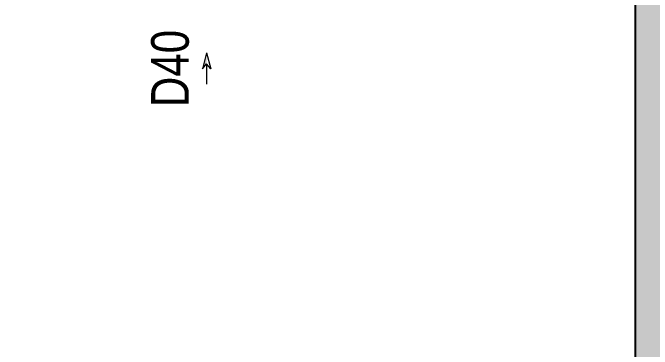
# Model space of a CAD drawing. Header units: millimetres. Extents: x -225363 to 347188, y -782467 to 813415.
# Drawn here: x 53982 to 55678, y 14118 to 15011 of the extents above; entities that cross this region are included whole.
import ezdxf
from ezdxf.enums import TextEntityAlignment as Align

# ---------------------------------------------------------------- set-up
doc = ezdxf.new("R2010")
doc.units = ezdxf.units.MM
doc.linetypes.add('ACAD_ISO04W100', pattern=[30, 24, -3, 0, -3])
doc.layers.add('00-N-GHI CHU', color=144, linetype='Continuous', lineweight=9)
doc.layers.add('Layer3', color=6, linetype='Continuous')
doc.layers.add('lhp.cap nuoc', color=3, linetype='ACAD_ISO04W100')
doc.styles.add('1', font='VHARIAL.TTF', dxfattribs={"width": 0.8})

# ---------------------------------------------------------------- blocks, each defined once
blk = doc.blocks.new('A$C2639329B')
at = {"layer": '00-N-GHI CHU', "color": 232}
for p, q in [((539, 0), (-204, 191)), ((-204, 191), (29, 0)), ((29, 0), (-910, 0)), ((539, 0), (-204, -191)), ((-204, -191), (29, 0))]:
    blk.add_line(p, q, dxfattribs=at)
blk.add_solid([(29, 0), (539, 0), (-204, 191)], dxfattribs=at)

msp = doc.modelspace()

# ---------------------------------------------------------------- hatches: boundary and pattern name
h = msp.add_hatch()
h.set_pattern_fill('BTCT2', color=8, scale=30, pattern_type=2)
h.set_pattern_definition([(50, (45534.51, 5884.03), (215.178, -18.8256), [22.5, -247.5]), (355, (45534.51, 5884.03), (-41.6254, 225.6576), [18, -198]), (100.4514, (45552.45, 5882.47), (173.5528, 206.8319), [19.122, -210.3426]), (46.1842, (45534.51, 5944.03), (320.1723, -49.6557), [33.75, -371.25]), (96.6356, (45561.2, 5939.9), (280.399, 292.2354), [28.683, -315.514]), (351.1842, (45534.5, 5944.03), (280.3986, 292.2356), [27, -297]), (21, (45564.51, 5929.03), (179.0721, -120.7857), [22.5, -247.5]), (326, (45564.51, 5929.03), (72.9946, 217.545), [18, -198]), (71.4514, (45579.44, 5918.97), (252.0668, 96.7591), [19.122, -210.3426]), (37.5, (45534.514, 5884.034), (3.64796, 99.86816), [0, -195.6, 0, -201, 0, -198.75]), (7.5, (45534.51, 5884.03), (78.92086, 118.3235), [0, -114.6, 0, -191.1, 0, -75.75]), (327.5, (45467.61, 5884.03), (160.14673, -6.76646), [0, -75, 0, -234, 0, -310.5]), (317.5, (45437.61, 5884.03), (174.9559, 30.0315), [0, -97.5, 0, -155.4, 0, -220.5]), (45, (45534.51, 5884.03), (-63.6396, 63.6396), []), (45, (45534.51, 5905.03), (-63.6396, 63.6396), [])])
h.paths.add_polyline_path([(57233.1, 16376), (56923.1, 16376), (56923.1, 16776), (56833.1, 16776), (56833.1, 16226), (57033.1, 16226), (57033.1, 13426), (55833.1, 13426), (55833.1, 16226), (55833.1, 16776), (55743.1, 16776), (55743.1, 16676), (55723.1, 16676), (55723.1, 16776), (55633.1, 16776), (55633.1, 16226), (55633.1, 13426), (50633.1, 13426), (50633.1, 16226), (54633.1, 16226), (54633.1, 16776), (54543.1, 16776), (54543.1, 16376), (50543.1, 16376), (50543.1, 16776), (50433.1, 16776), (50433.1, 16226), (50433.1, 13426), (47933.1, 13426), (47933.1, 16226), (49433.1, 16226), (49433.1, 16776), (49323.1, 16776), (49323.1, 16376), (47733.1, 16376), (47733.1, 13226), (57233.1, 13226)])

# ---------------------------------------------------------------- linework, layer by layer
msp.add_lwpolyline([(55633.1, 16226), (55633.1, 13426)])

# ---------------------------------------------------------------- block references
at = {"layer": 'Layer3', "color": 7, "extrusion": (-4.32357e-09, -2.43539e-09, 1), "xscale": 0.05695703775345101, "yscale": 0.05695703775345101, "zscale": 0.05695703775345101, "rotation": 90.00372494341045}
msp.add_blockref('A$C2639329B', (54496.4, 14873.6, 0), dxfattribs=at)

# ---------------------------------------------------------------- texts
at = {"layer": 'lhp.cap nuoc', "color": 7, "extrusion": (-1.01967e-10, -1.61045e-05, 1), "style": '1', "width": 0.8}
msp.add_text('d40', height=100, rotation=90.001, dxfattribs=at).set_placement((54449.2, 14863.1, -0.2), align=Align.CENTER)

doc.saveas('drawing.dxf')
